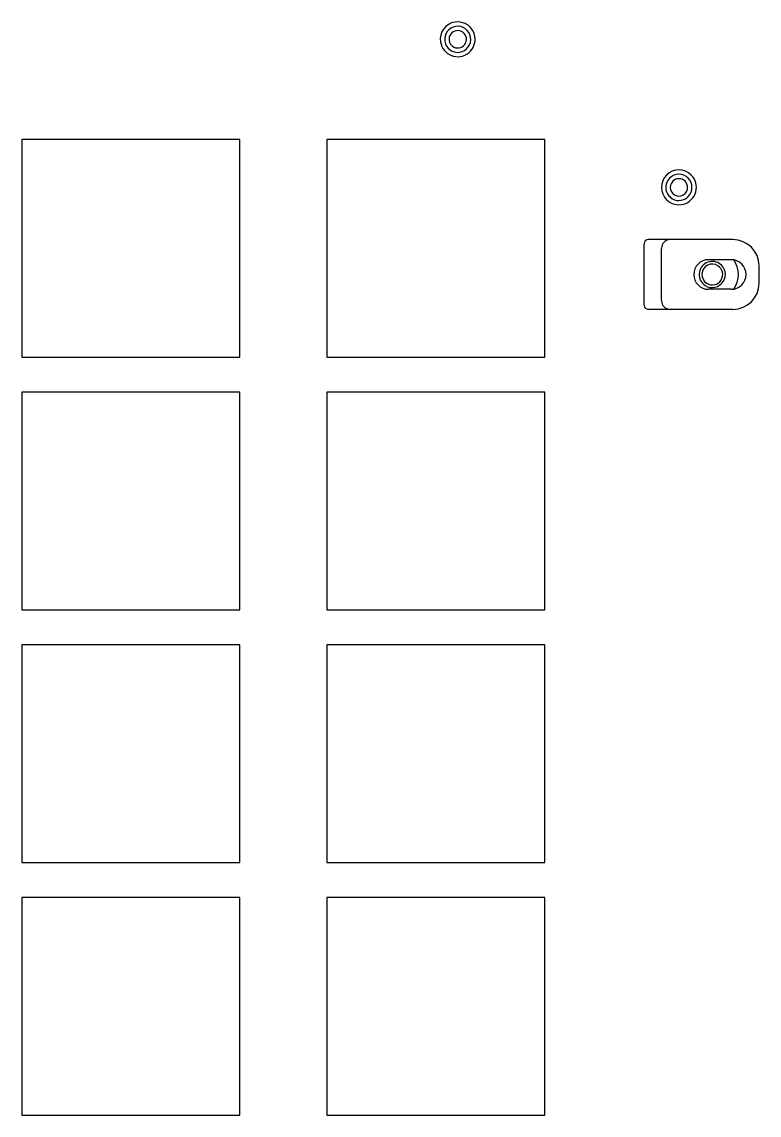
# Model space of a CAD drawing. Extents: x 20 to 199, y -23 to 233.
# Drawn here: x 114.7 to 199.3, y 100.8 to 226.3 of the extents above; entities that cross this region are included whole.
import ezdxf

# ---------------------------------------------------------------- set-up
doc = ezdxf.new("R2010")
doc.units = 0
doc.header["$MEASUREMENT"] = 0
doc.layers.add('View', color=7, linetype='CONTINUOUS')

msp = doc.modelspace()

# ---------------------------------------------------------------- linework, layer by layer
at = {"layer": 'View'}
for p, q in [((139.72, 212.798), (114.72, 212.798)), ((114.72, 212.798), (114.72, 187.798)), ((139.72, 187.798), (139.72, 212.798)), ((174.72, 212.798), (149.72, 212.798)), ((149.72, 212.798), (149.72, 187.798)), ((174.72, 187.798), (174.72, 212.798)), ((189.095, 201.298), (186.595, 201.298)), ((196.295, 201.298), (189.095, 201.298)), ((186.095, 193.798), (186.095, 200.798)), ((188.095, 194.298), (188.095, 200.298)), ((196.095, 198.998), (193.495, 198.998)), ((199.295, 196.298), (199.295, 198.298)), ((196.095, 195.598), (193.495, 195.598)), ((189.095, 193.298), (186.595, 193.298)), ((196.295, 193.298), (189.095, 193.298)), ((114.72, 187.798), (139.72, 187.798)), ((149.72, 187.798), (174.72, 187.798)), ((139.72, 183.798), (114.72, 183.798)), ((114.72, 183.798), (114.72, 158.798)), ((139.72, 158.798), (139.72, 183.798)), ((174.72, 183.798), (149.72, 183.798)), ((149.72, 183.798), (149.72, 158.798)), ((174.72, 158.798), (174.72, 183.798)), ((114.72, 158.798), (139.72, 158.798)), ((149.72, 158.798), (174.72, 158.798)), ((139.72, 154.798), (114.72, 154.798)), ((114.72, 154.798), (114.72, 129.798)), ((139.72, 129.798), (139.72, 154.798)), ((174.72, 154.798), (149.72, 154.798)), ((149.72, 154.798), (149.72, 129.798)), ((174.72, 129.798), (174.72, 154.798)), ((114.72, 129.798), (139.72, 129.798)), ((149.72, 129.798), (174.72, 129.798)), ((139.72, 125.798), (114.72, 125.798)), ((114.72, 125.798), (114.72, 100.798)), ((139.72, 100.798), (139.72, 125.798)), ((174.72, 125.798), (149.72, 125.798)), ((149.72, 125.798), (149.72, 100.798)), ((174.72, 100.798), (174.72, 125.798)), ((114.72, 100.798), (139.72, 100.798)), ((149.72, 100.798), (174.72, 100.798))]:
    msp.add_line(p, q, dxfattribs=at)
for centre, radius, start, end in [((164.72, 224.298), 2, 8.85607, -171.144), ((164.72, 224.298), 1.5, 98.8561, -81.1439), ((164.72, 224.298), 1, 98.8561, -81.1439), ((164.72, 224.298), 1.5, -81.1439, 98.8561), ((164.72, 224.298), 1, -81.1439, 98.8561), ((164.72, 224.298), 2, -171.144, 8.85607), ((190.095, 207.298), 2, 45.1774, -134.823), ((190.095, 207.298), 1.5, 135.177, -44.8226), ((190.095, 207.298), 2, -134.823, 45.1774), ((190.095, 207.298), 1.5, -44.8226, 135.177), ((190.095, 207.298), 1, 135.177, -44.8226), ((190.095, 207.298), 1, -44.8226, 135.177), ((186.595, 200.798), 0.5, 90, 180), ((189.095, 200.298), 1, 90, 180), ((196.295, 198.298), 3, 0, 90), ((193.495, 197.298), 1.7, 90, -90), ((193.92, 197.298), 1.5, 57.3269, -122.673), ((193.92, 197.298), 1.1935, 57.3269, -122.673), ((193.92, 197.298), 1.5, -122.673, 57.3269), ((193.92, 197.298), 1.1935, -122.673, 57.3269), ((196.095, 197.298), 1.7, -90, 90), ((193.92, 197.298), 3, -33.8294, 33.8294), ((196.295, 196.298), 3, -90, 0), ((186.595, 193.798), 0.5, 180, -90), ((189.095, 194.298), 1, 180, -90)]:
    msp.add_arc(centre, radius, start, end, dxfattribs=at)

doc.saveas('drawing.dxf')
